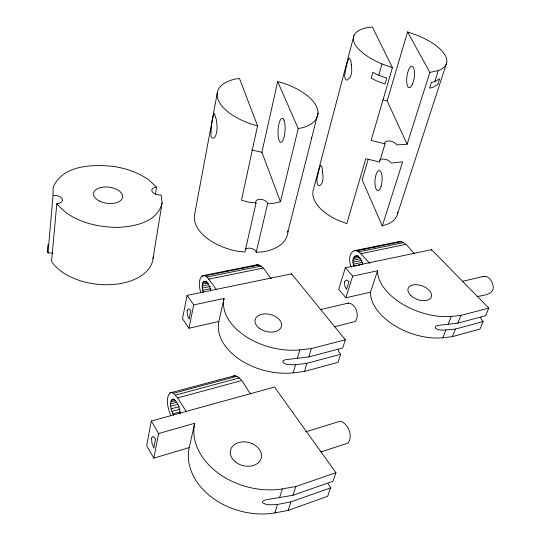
<?xml version="1.0" encoding="UTF-8"?>
<svg xmlns="http://www.w3.org/2000/svg" width="541" height="541" viewBox="0 0 541 541"><rect width="100%" height="100%" fill="white"/><g stroke="black" fill="none" stroke-linecap="round" stroke-linejoin="round"><path stroke-width="0.81" d="M52.89 253.398A7.168 4.281 4 0 0 47.973 252.931L53.052 195.402L53.16 187.287C62.722 164.897 92.592 164.234 113.285 166.405A55.094 30.499 7.3 0 1 148.937 180.052L156.552 187.179L155.368 194.692M53.052 195.402A7.459 4.139 5.3 0 1 62.256 198.939A7.459 4.139 5.3 0 1 56.812 203.666L51.537 261.404A52.991 31.648 6.3 0 0 110.31 284.674A52.991 31.648 6.3 0 0 153.157 256.819M173.647 415.319C171.463 410.666 168.819 404.161 172.045 399.488L173.668 399.048M203.348 292.519C202.334 289.117 201.218 284.782 203.599 281.712L204.525 281.286C208.698 282.091 209.976 287.305 210.726 290.902M153.056 258.449L162.104 202.902L161.069 194.956L159.284 194.983A6.945 3.814 9.2 0 1 151.906 191.088A6.945 3.814 9.2 0 1 156.552 187.179M356.391 265.699L353.915 266.233C352.671 263.014 351.758 257.36 355.822 255.859C359.988 256.062 362.003 260.85 362.578 264.427M217.367 92.504L194.604 214.621A47.52 27.03 12.3 0 0 238.094 251.335L244.931 252.038L256.042 203.031A6.086 3.341 13.1 0 1 260.485 199.352A6.086 3.341 13.1 0 1 267.667 203.49L274.253 203.213L280.427 201.779L298.24 128.528L277.668 81.603L282.815 82.989A51.476 24.129 13.1 0 1 302.73 127.71L298.24 128.528M330.598 487.874L290.875 501.899L277.472 504.462L273.056 504.733L266.72 504.699L262.77 502.88L262.426 501.784L263.406 500.75L265.611 499.884L293.012 495.252L332.898 481.314L335.92 472.706L274.524 387.038L151.291 421.04L146.658 445.649L153.806 458.153L189.249 447.596A65.637 49.819 15.1 0 0 274.848 512.915L288.164 510.427L327.65 496.273L330.598 487.874L328.137 483.566M153.806 458.153L158.635 433.53L151.291 421.04M340.654 354.281L306.896 363.288L295.521 364.735L291.775 364.756L286.405 364.37L283.078 362.524L282.808 361.462L283.653 360.489L285.547 359.704L308.803 356.925L342.683 348.012L345.334 339.802L291.572 273.834L187.091 295.386L182.5 318.676L188.965 328.245L218.841 321.489A56.541 36.971 14.6 0 0 293.161 372.844L304.468 371.457L338.057 362.314L340.654 354.281L339.079 352.238L338.193 349.466M188.965 328.245L193.712 304.901L187.091 295.386M257.557 125.85L251.957 124.349A51.476 24.129 13.1 0 1 218.104 99.605A51.476 24.129 13.1 0 1 234.997 79.101L239.46 78.486L257.557 125.85L241.462 200.217L248.988 202.219L256.042 203.031M280.427 201.779L261.905 152.271L277.668 81.603M189.249 447.596L194.686 423.278A66.942 49.454 15.2 0 0 282.294 488.915L295.839 486.528L335.92 472.706M218.841 321.489L224.015 298.463A57.502 36.504 14.7 0 0 299.842 349.878L311.318 348.593L345.334 339.802M287.873 230.493A47.52 27.03 12.3 0 1 262.615 251.883L256.211 252.289L267.667 203.49M287.859 232.069L318.034 112.974M353.976 35.503L313.618 188.775A43.821 23.229 16.3 0 0 337.483 220.072L346.815 223.602L365.811 158.669L379.559 162.03L385.05 143.845A6.255 2.982 16.8 0 1 389.31 140.998A6.255 2.982 16.8 0 1 396.736 144.92L407.103 144.237L429.852 72.42L407.556 31.926L387.167 100.951L407.103 144.237M291.362 274.612L291.572 273.834M378.801 75.3L372.871 72.345L371.227 78.202L377.131 81.157L385.023 83.97L386.72 78.12L378.801 75.3L382.034 63.96A48.359 19.368 16.2 0 1 353.686 41.069A48.359 19.368 16.2 0 1 372.377 27.05L392.435 67.645L371.14 140.43L385.05 143.845M293.161 372.844L295.521 364.735M297.422 358.196L299.842 349.878M368.076 159.669L362.145 179.828L382.291 225.962L389.128 223.541A43.821 23.229 16.3 0 0 397.838 212.228M304.468 371.457L306.896 363.288M308.803 356.925L311.318 348.593M483.133 321.557L455.414 329.063L442.646 330.179L438.129 329.753L435.404 328.015L435.275 327.021L436.134 326.122L437.892 325.398L457.801 323.146L485.588 315.728L488.807 308.086L431.623 249.672L345.341 267.754L338.72 289.354L345.888 297.793L370.497 292.154A51.733 30.56 20.5 0 0 442.842 337.753L452.377 336.664L479.982 329.043L483.133 321.557L481.47 319.758L480.584 317.249M274.848 512.915L277.472 504.462M279.596 497.625L282.294 488.915M345.888 297.793L352.678 276.153L345.341 267.754M382.291 225.962L402.646 161.867L391.123 163.024A6.181 3.043 16.8 0 0 385.368 159.338A6.181 3.043 16.8 0 0 379.532 160.373M288.164 510.427L290.875 501.899M434.781 81.623L439.617 78.743L437.77 84.437L432.942 87.358L429.615 88.149L431.454 82.401L434.781 81.623L438.352 70.533A48.359 19.368 16.2 0 0 417.219 35.293L407.556 31.926M293.012 495.252L295.839 486.528M397.581 213.722L446.71 62.695M370.497 292.154L377.557 270.777A52.538 30.086 20.3 0 0 451.295 316.404L460.939 315.403L488.807 308.086M162.104 202.902C157.702 222.209 134.398 226.638 117.505 227.416C95.541 227.064 71.324 221.411 56.812 203.666M431.366 250.388L431.623 249.672M442.842 337.753L445.831 330.206M448.239 324.127L451.295 316.404M452.377 336.664L455.414 329.063M457.801 323.146L460.939 315.403M271.42 278.52C266.585 274.443 264.272 265.516 257.191 264.745L203.179 275.579L201.631 276.302C197.999 280.955 199.352 287.555 200.806 292.809M250.97 394.051C245.431 388.438 243.152 378.2 235.004 375.63L169.833 392.982C164.985 399.454 168.319 408.644 170.706 415.549M255.535 265.482L257.191 264.745M347.403 303.562L348.688 303.007C356.154 304.13 359.839 315.863 355.2 321.496L334.439 326.818M414.798 253.682C409.699 249.949 406.467 241.611 399.312 241.529L354.531 250.672C348.025 253.046 349.216 262.047 351.156 267.274M482.694 276.782C487.353 274.585 491.431 279.934 492.547 283.903C496.307 294.318 484.344 295.176 477.094 296.536M398.048 242.016L399.312 241.529M320.894 451.945L347.931 443.113C353.429 436.506 348.384 423.671 340.438 421.121L305.645 431.826M158.635 433.53L194.686 423.278M171.91 411.424L179.997 409.179M172.883 413.885L180.167 411.85M171.172 408.827L179.26 406.595M170.719 406.264L178.003 404.262M170.584 403.897L177.056 402.132M169.833 392.982L171.511 392.556L173.458 393.273L177.658 397.899L241.556 380.594M171.267 400.394L174.513 399.515M170.767 401.895L175.629 400.577M173.458 393.273L237.107 376.259M175.561 395.092L239.345 377.949M233.178 376.096L235.004 375.63M462.318 281.394L484.114 276.228M172.045 399.488L173.059 399.244C178.28 401.78 179.659 408.678 180.207 413.98M320.272 309.641L348.688 303.007M429.852 72.42L438.352 70.533M358.047 265.347L362.172 264.461M352.678 276.153L377.557 270.777M353.266 264.245L362.348 262.311M193.712 304.901L224.015 298.463M352.915 262.223L362.003 260.295M353.205 258.584L359.826 257.205M202.699 290.328L210.963 288.596M352.894 260.289L360.333 258.726M354.72 256.292L357.973 255.616M202.307 288.103L210.571 286.385M353.828 257.225L358.798 256.191M202.395 284.153L208.19 282.963M202.206 286L208.819 284.634M354.531 250.672L356.593 250.821L358.744 251.849L360.847 253.695L405.797 244.383M203.599 281.712L206.047 281.212M363.464 249.205L365.121 248.867M371.741 247.514L378.369 246.155M389.96 243.788L391.616 243.45M356.593 250.821L401.442 241.644M202.868 282.693L206.953 281.854M358.744 251.849L403.654 242.618M203.179 275.579L204.958 275.822L206.865 277.026L208.758 279.122L263.054 268.079M201.631 276.302L203.267 275.978M226.138 271.386L227.768 271.055M234.3 269.743L235.937 269.418M242.469 268.106L244.099 267.775M253.087 265.976L254.716 265.645M204.958 275.822L259.078 264.948M206.865 277.026L261.08 266.084M251.687 149.999L261.905 152.271M383.109 99.794L387.167 100.951M382.034 63.96L392.435 67.645M360.847 253.695L369.686 263.372M208.758 279.122L216.339 289.408M177.658 397.899L186.185 411.403M47.973 252.931A52.991 31.648 6.3 0 1 48.129 244.532M245.465 249.252A5.883 3.469 12.8 0 1 251.727 248.515A5.883 3.469 12.8 0 1 256.211 252.289M311.63 137.265A11.882 2.441 -82.6 0 1 311.298 138.631M322.666 172.139L323.058 177.502A9.86 4.747 85.4 0 1 321.401 184.089L320.299 185.259L318.406 185.617C315.673 182.243 317.202 177.685 318.067 173.931A9.934 0.636 -77.4 0 1 319.778 167.406L320.522 165.512L320.901 165.573A10.211 2.894 -85.4 0 1 322.666 172.139M351.393 64.954L351.772 70.749A10.678 5.383 89 0 1 349.642 78.039L347.146 80.075A11.063 3.287 -83.5 0 1 344.576 75.76L346.024 67.848A10.766 0.724 -77 0 1 347.958 60.599L348.85 58.286L349.445 58.232L350.811 60.403L351.393 64.954M210.983 131.767L210.943 136.339L211.937 137.691L213.012 138.253L214.08 137.969L215.075 136.853A12.281 4.078 88.9 0 0 217.083 126.283L216.468 119.974L214.385 113.583L213.485 115.179A12.26 1.386 -83.1 0 0 211.531 125.661L210.983 131.767M151.602 438.224L151.899 443.011L153.827 448.11L155.578 438.934L153.123 436.526L152.447 436.634L151.602 438.224M187.172 310.791L187.382 315.038L189.1 319.176L190.831 310.493L188.593 308.897L187.97 309.161L187.172 310.791M344.651 281.875L344.685 285.763L346.51 289.469L348.992 281.415L346.429 280.069L345.679 280.339L344.651 281.875M283.991 120.143L283.234 118.81A12.071 3.476 -86.6 0 0 278.033 131.923A12.071 3.476 -86.6 0 0 282.896 140.464A12.071 3.476 -86.6 0 0 283.991 120.143M99.585 201.124A14.675 8.122 7.3 0 0 122.624 197.35A14.675 8.122 7.3 0 0 102.1 187.274A14.675 8.122 7.3 0 0 99.585 201.124M381.141 186.172A10.029 3.55 -85.9 0 0 379.403 170.625A10.029 3.55 -85.9 0 0 375.069 185.049A10.029 3.55 -85.9 0 0 381.141 186.172M412.431 84.288A10.861 3.686 -82.4 0 0 412.661 66.442A10.861 3.686 -82.4 0 0 406.663 80.102A10.861 3.686 -82.4 0 0 412.431 84.288M259.261 328.231A13.572 8.757 14.3 0 0 281.306 326.832A13.572 8.757 14.3 0 0 264.353 313.902A13.572 8.757 14.3 0 0 259.261 328.231M410.572 295.271A12.369 7.195 20.3 0 0 430.852 297.895A12.369 7.195 20.3 0 0 417.808 284.803A12.369 7.195 20.3 0 0 410.572 295.271M235.112 461.642A15.845 11.936 14.5 0 0 261.087 458.545A15.845 11.936 14.5 0 0 241.509 441.97A15.845 11.936 14.5 0 0 235.112 461.642"/></g></svg>
